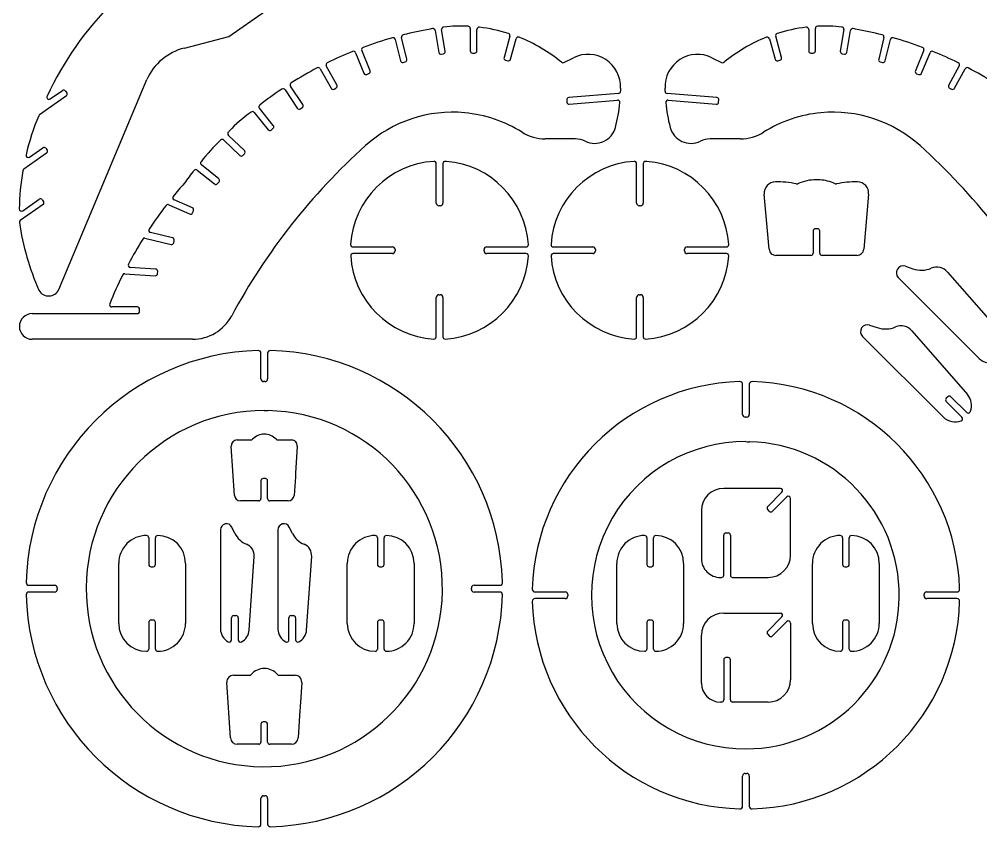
# Model space of a CAD drawing. Extents: x 0 to 401, y 0 to 340.
# Drawn here: x 0 to 215.8, y 0 to 181.2 of the extents above; entities that cross this region are included whole.
import ezdxf

# ---------------------------------------------------------------- set-up
doc = ezdxf.new("R2010")
doc.units = 0
doc.layers.add('WHITE', color=7, linetype='CONTINUOUS')

msp = doc.modelspace()

# ---------------------------------------------------------------- linework, layer by layer
at = {"layer": 'WHITE', "linetype": 'CONTINUOUS'}
for p, q in [((47.035817, 177.340064), (55.220864, 183.075815)), ((101.246768, 179.168709), (101.246758, 174.141314)), ((178.687176, 174.141311), (178.688287, 179.168709)), ((37.094292, 174.780849), (47.035817, 177.340064)), ((87.036184, 172.282699), (85.847065, 177.140212)), ((93.341513, 178.727925), (94.160906, 173.801574)), ((95.63981, 174.051389), (94.824965, 178.916879)), ((102.745657, 174.141322), (102.743308, 178.957758)), ((110.149062, 177.43888), (108.830039, 172.652425)), ((171.101749, 172.651789), (169.785993, 177.43888)), ((177.189398, 178.957754), (177.189398, 174.141322)), ((185.103535, 178.917784), (184.294134, 174.051389)), ((185.760956, 173.803497), (186.592432, 178.727925)), ((194.077202, 177.142599), (192.897761, 172.282699)), ((84.409241, 176.730515), (85.578375, 171.932958)), ((110.270083, 172.253832), (111.548025, 176.869301)), ((168.373373, 176.865979), (169.664972, 172.253832)), ((194.354391, 171.933787), (195.525814, 176.730515)), ((75.504727, 173.741618), (77.394438, 169.116156)), ((78.783409, 169.684624), (76.912669, 174.270324)), ((94.740477, 173.392988), (95.22824, 173.483733)), ((101.745276, 173.641693), (102.244917, 173.641693)), ((177.689016, 173.642804), (178.188657, 173.641693)), ((184.704941, 173.471818), (185.193468, 173.392988)), ((203.020262, 174.271226), (201.151646, 169.684624)), ((202.539826, 169.116936), (204.429218, 173.741618)), ((71.307836, 166.486993), (68.93959, 170.773817)), ((86.186813, 171.564343), (86.666458, 171.683143)), ((109.17978, 172.032884), (109.659424, 171.902981)), ((122.270082, 171.523262), (124.438476, 172.602462)), ((155.494512, 172.600532), (157.663862, 171.523262)), ((170.274079, 171.904573), (170.755275, 172.032884)), ((193.265685, 171.675813), (193.747132, 171.564343)), ((210.993181, 170.77447), (208.626109, 166.486993)), ((67.590589, 170.124298), (69.998805, 165.758643)), ((78.043957, 168.845246), (78.50867, 169.034662)), ((201.421446, 169.025113), (201.891098, 168.845246)), ((209.933885, 165.759316), (212.343355, 170.124298)), ((8.916929, 120.594243), (28.65943, 167.7072)), ((63.683484, 162.100243), (60.93552, 166.24717)), ((10.61175, 164.030295), (4.587263, 159.811938)), ((7.010481, 163.356358), (9.753436, 165.259014)), ((10.442925, 165.137992), (10.73271, 164.728296)), ((59.677563, 165.43777), (62.434409, 161.271967)), ((70.678302, 165.557681), (71.10705, 165.80921)), ((134.512125, 164.598392), (123.349283, 163.66908)), ((134.970674, 165.758643), (134.970674, 165.098022)), ((144.96287, 165.098014), (144.963271, 165.758643)), ((156.58437, 163.666008), (145.424041, 164.598392)), ((208.825961, 165.807496), (209.255643, 165.557681)), ((122.900726, 163.12948), (122.939586, 162.62985)), ((123.479187, 162.170191), (134.282295, 163.079517)), ((145.652622, 163.078008), (156.454758, 162.170191)), ((156.992157, 162.630102), (157.034329, 163.12948)), ((52.761575, 160.331553), (55.889258, 156.444432)), ((57.048399, 157.393729), (53.930709, 161.271967)), ((63.135001, 161.130961), (63.543587, 161.410753)), ((56.599843, 156.374484), (56.973407, 156.700441)), ((45.927749, 154.12726), (49.539477, 150.672948)), ((50.573196, 151.757904), (46.973047, 155.188389)), ((124.848173, 154.385957), (118.044321, 154.378835)), ((161.890717, 154.378835), (155.085772, 154.385957)), ((6.187189, 151.178334), (1.039891, 147.571006)), ((2.340039, 150.308978), (5.327825, 152.407423)), ((6.025825, 152.286464), (6.315982, 151.878926)), ((50.24344, 150.688696), (50.593181, 151.059533)), ((140.876306, 149.329876), (140.589538, 149.337132)), ((39.962168, 147.391139), (43.854123, 144.268519)), ((44.797475, 145.443693), (40.910354, 148.55028)), ((93.611314, 139.997737), (93.612423, 148.851169)), ((95.111313, 148.846853), (95.111313, 139.997727)), ((138.578001, 139.997727), (138.578001, 148.851169)), ((140.076891, 148.837292), (140.076891, 139.997727)), ((44.557652, 144.343397), (44.866862, 144.733593)), ((0.830046, 138.279001), (4.517315, 140.865973)), ((5.217907, 140.736069), (5.506582, 140.326373)), ((38.881857, 138.918527), (34.784892, 140.727187)), ((168.325964, 129.604316), (167.226778, 142.005129)), ((190.639434, 142.005129), (189.550241, 129.604316)), ((5.386671, 139.636884), (0.280453, 136.059534)), ((33.605766, 139.616898), (38.269469, 137.539549)), ((38.93293, 137.798246), (39.131672, 138.257905)), ((94.510647, 139.397061), (94.210869, 139.397061)), ((139.477335, 139.397061), (139.178667, 139.397061)), ((179.187917, 134.230888), (178.688276, 134.229777)), ((28.209763, 132.132443), (34.095059, 130.712001)), ((34.445144, 132.172413), (29.486611, 133.362723)), ((178.188657, 133.731259), (178.187547, 128.73496)), ((179.687547, 128.73496), (179.686436, 133.73127)), ((34.696069, 131.08322), (34.81487, 131.572857)), ((74.915163, 130.153909), (83.768605, 130.153909)), ((84.36816, 129.554353), (84.36816, 129.255685)), ((104.353344, 129.255685), (104.353344, 129.554353)), ((104.9529, 130.153909), (113.806352, 130.153909)), ((119.881852, 130.153909), (128.735293, 130.153909)), ((129.334849, 129.554353), (129.334849, 129.255685)), ((149.320044, 129.255685), (149.320044, 129.554353)), ((149.919599, 130.153909), (158.773041, 130.153909)), ((83.768605, 128.656129), (74.915163, 128.656129)), ((113.80635, 128.653632), (104.9529, 128.656129)), ((128.735293, 128.656129), (119.881852, 128.656129)), ((158.773005, 128.653574), (149.919599, 128.656129)), ((177.689028, 128.23644), (169.814861, 128.23644)), ((188.061344, 128.23644), (180.187168, 128.236441)), ((30.647957, 125.187588), (24.932191, 125.557314)), ((198.892859, 125.795825), (200.582068, 125.227558)), ((23.753065, 124.138365), (30.548031, 123.688698)), ((31.078749, 124.15835), (31.11748, 124.658058)), ((215.419139, 105.129394), (197.305607, 123.249024)), ((208.354438, 124.496461), (220.827071, 110.188699)), ((93.599934, 109.958841), (93.612423, 118.812311)), ((94.210861, 119.411865), (94.510636, 119.411866)), ((95.110192, 118.812319), (95.111313, 109.958869)), ((138.567732, 109.958846), (138.578001, 118.812311)), ((139.178667, 119.411866), (139.477335, 119.411866)), ((140.076891, 118.812311), (140.076891, 109.958869)), ((26.550992, 116.663902), (20.795256, 116.663902)), ((2.948477, 115.165013), (26.550992, 115.165013)), ((27.050622, 115.664642), (27.049511, 116.165383)), ((190.875981, 112.607288), (192.577998, 112.03733)), ((207.417005, 91.942216), (189.290433, 110.059906)), ((200.342246, 111.30898), (212.823, 96.99847)), ((38.921827, 109.419269), (2.948477, 109.409276)), ((54.28045, 100.505872), (54.279635, 106.292694)), ((55.779339, 106.292696), (55.779339, 100.505864)), ((55.179783, 99.906316), (54.881115, 99.906317)), ((162.370376, 92.531779), (162.370376, 99.30676)), ((163.869265, 99.306749), (163.869265, 92.531779)), ((208.426257, 96.528818), (208.066524, 96.169085)), ((208.066524, 95.470713), (211.583918, 91.952209)), ((212.648609, 93.005948), (209.125739, 96.528818)), ((55.529888, 93.403111), (55.830431, 93.403111)), ((163.26971, 91.932224), (162.969932, 91.932224)), ((48.944403, 86.816014), (52.072086, 86.816014)), ((57.988806, 86.817169), (61.115386, 86.816014)), ((163.619977, 86.425926), (163.919223, 86.425926)), ((48.335965, 74.386333), (47.62538, 85.407057)), ((62.43017, 85.407352), (62.044698, 79.372639)), ((55.279709, 78.142439), (54.78008, 78.142439)), ((61.995845, 78.572121), (61.724935, 74.386333)), ((62.02504, 79.072121), (61.995845, 78.572121)), ((62.044698, 79.372639), (62.02504, 79.072121)), ((54.28045, 77.642809), (54.28045, 73.64577)), ((55.779339, 73.64577), (55.779339, 77.642809)), ((170.854091, 75.945178), (158.123522, 75.945178)), ((167.996208, 71.878191), (171.204942, 75.095807)), ((172.264157, 74.035482), (169.055423, 70.817865)), ((173.112418, 60.955172), (173.112418, 73.675748)), ((53.78082, 73.14614), (49.653877, 73.146129)), ((60.405912, 73.14614), (56.278969, 73.14614)), ((153.127223, 70.948879), (153.127223, 60.205727)), ((168.347059, 70.817865), (167.996208, 71.177599)), ((48.43205, 65.859641), (47.745291, 67.260501)), ((61.332273, 65.860088), (60.645734, 67.260501)), ((29.107356, 64.87227), (29.107356, 58.876711)), ((30.606245, 58.876711), (30.606245, 64.87227)), ((45.193644, 66.660913), (45.197179, 55.930005)), ((58.094087, 66.660913), (58.097622, 55.930005)), ((80.407941, 64.87227), (80.407941, 58.876711)), ((81.906831, 58.876711), (81.906831, 64.87227)), ((140.884241, 64.87227), (140.884241, 58.876711)), ((142.383131, 58.876711), (142.383131, 64.87227)), ((158.12241, 56.4585), (158.123522, 65.45184)), ((158.623155, 65.950359), (159.122782, 65.952581)), ((159.621296, 65.451839), (159.622411, 56.458503)), ((184.783876, 64.87227), (184.783876, 58.876711)), ((186.282765, 58.876711), (186.282765, 64.87227)), ((51.632411, 44.157615), (52.761575, 60.636519)), ((64.532855, 44.157615), (65.662018, 60.636519)), ((22.362248, 45.636273), (22.362352, 59.126526)), ((29.605875, 58.377082), (30.106615, 58.377082)), ((37.351248, 59.126526), (37.351144, 45.636273)), ((73.662834, 45.636273), (73.662938, 59.126526)), ((80.90646, 58.377082), (81.407201, 58.377082)), ((88.651834, 59.126526), (88.65173, 45.636273)), ((134.139134, 45.636273), (134.139238, 59.126526)), ((141.382761, 58.377082), (141.883501, 58.377082)), ((149.128134, 59.126526), (149.12803, 45.636273)), ((178.038768, 45.636273), (178.038872, 59.126526)), ((185.282395, 58.377082), (185.783135, 58.377082)), ((193.027768, 59.126526), (193.027665, 45.636273)), ((2.189039, 54.190183), (7.964761, 54.190183)), ((45.197179, 55.930005), (45.197179, 44.377453)), ((58.097622, 55.930005), (58.097622, 44.377453)), ((102.095017, 54.190183), (107.973229, 54.190183)), ((157.374077, 55.958873), (157.623892, 55.958873)), ((160.12203, 55.959984), (168.116119, 55.958873)), ((7.964761, 52.691294), (2.189039, 52.691294)), ((8.564317, 53.590627), (8.564317, 53.290845)), ((101.496583, 53.290849), (101.495461, 53.590627)), ((107.87075, 52.691294), (102.095029, 52.691295)), ((115.776004, 52.711279), (122.549875, 52.711279)), ((123.149431, 52.111723), (123.14943, 51.811942)), ((203.09021, 51.811945), (203.09021, 52.111723)), ((203.689766, 52.711279), (210.56679, 52.711279)), ((122.549875, 51.213499), (115.776002, 51.212685)), ((210.47585, 51.213499), (203.689766, 51.213499)), ((158.123521, 47.964795), (170.854091, 47.964795)), ((29.107252, 45.886088), (29.107252, 39.89053)), ((30.107622, 46.385718), (29.606882, 46.385718)), ((30.606141, 39.89053), (30.606141, 45.886088)), ((47.670848, 41.949241), (47.675343, 46.90558)), ((48.17497, 47.404098), (48.674603, 47.40521)), ((49.173121, 46.905585), (49.175343, 41.94924)), ((60.561299, 41.949238), (60.566904, 46.90558)), ((61.065423, 47.404099), (61.566163, 47.40521)), ((62.064682, 46.905583), (62.065793, 41.949251)), ((80.407837, 45.886088), (80.407837, 39.89053)), ((81.408207, 46.385718), (80.907467, 46.385718)), ((81.906727, 39.89053), (81.906727, 45.886088)), ((140.884137, 45.886088), (140.884137, 39.89053)), ((141.884507, 46.385718), (141.383767, 46.385718)), ((142.383027, 39.89053), (142.383027, 45.886088)), ((171.204942, 47.115424), (167.996208, 43.897808)), ((169.049745, 42.844102), (172.264157, 46.056209)), ((173.105705, 45.696622), (173.112418, 32.977009)), ((184.783772, 45.886088), (184.783772, 39.89053)), ((185.784142, 46.385718), (185.283402, 46.385718)), ((186.282661, 39.89053), (186.282661, 45.886088)), ((167.996208, 43.198326), (168.347059, 42.838593)), ((153.127223, 32.226454), (153.127223, 42.968496)), ((158.123522, 37.473678), (158.123522, 28.47923)), ((159.122782, 37.973308), (158.623152, 37.973308)), ((159.622411, 28.47923), (159.622411, 37.473678)), ((47.445513, 19.925567), (46.636113, 32.416313)), ((48.135002, 34.016165), (51.682374, 34.016239)), ((58.377415, 34.016239), (61.925897, 34.016239)), ((63.420211, 32.416627), (63.065053, 26.94148)), ((63.01398, 26.140962), (62.614276, 19.925567)), ((63.047194, 26.640962), (63.01398, 26.140962)), ((63.065053, 26.94148), (63.047194, 26.640962)), ((157.623892, 27.980711), (157.374077, 27.980711)), ((168.116119, 27.980711), (160.122041, 27.980711)), ((54.28045, 23.024382), (54.28045, 19.026233)), ((55.279709, 23.524012), (54.78008, 23.524012)), ((55.779339, 19.026233), (55.779339, 23.024382)), ((53.78082, 18.526603), (48.944403, 18.526603)), ((61.115381, 18.523347), (56.278969, 18.526603)), ((162.370376, 4.616907), (162.370376, 11.391889)), ((162.969932, 11.991444), (163.269709, 11.991444)), ((163.869265, 11.391889), (163.869265, 4.616907)), ((54.881116, 6.976271), (55.179788, 6.97516)), ((54.28045, 0.599883), (54.28045, 6.375605)), ((55.779339, 6.375605), (55.779339, 0.599883))]:
    msp.add_line(p, q, dxfattribs=at)
for centre, radius, start, end in [((263.824106, 217.817867), 58.229094, -176.587209, -133.742191), ((72.808702, 133.038889), 73.370716, 134.872568, 155.067048), ((96.263722, 158.76486), 20.67152, 99.753008, 101.27114), ((92.852657, 178.651158), 0.494846, 8.924455, 100.56334), ((95.322978, 179.000358), 0.504961, 96.061558, 189.51574), ((99.079157, 144.105121), 35.601777, 87.284319, 96.142588), ((100.748259, 179.16872), 0.498508, -0.001277, 87.964735), ((103.241706, 178.9593), 0.4984, 82.85428, 180.17731), ((99.049035, 144.117144), 35.591903, 72.389728, 83.134424), ((180.864649, 144.106964), 35.603174, 96.831247, 107.574168), ((176.688662, 178.960113), 0.500741, -0.269877, 96.749285), ((179.188273, 179.168767), 0.499986, 92.331701, 180.006594), ((180.820147, 144.107438), 35.599261, 83.799795, 92.660139), ((184.617265, 179.006479), 0.494293, -10.337089, 84.461542), ((187.080959, 178.649094), 0.494846, 79.44322, 170.833559), ((183.583002, 158.777923), 20.67152, 78.481864, 80.002687), ((107.710401, 93.277046), 87.166559, 105.929869, 110.486429), ((83.920714, 176.611715), 0.502765, 13.667984, 105.4688), ((86.326648, 177.25799), 0.493834, 102.88354, 193.797829), ((107.621104, 93.251571), 87.157026, 100.175619, 104.216481), ((109.670527, 177.567673), 0.495563, -15.063721, 72.80396), ((112.02554, 176.744328), 0.493598, 67.110269, 165.333657), ((99.094859, 144.099337), 35.606123, 50.526386, 68.373722), ((180.83327, 144.099805), 35.606123, 111.617894, 129.466915), ((167.895623, 176.741908), 0.493598, 14.558023, 111.409658), ((170.272174, 177.570124), 0.503584, 108.23176, 195.106936), ((172.363043, 93.237165), 87.157904, 75.817878, 79.857922), ((193.598353, 177.260123), 0.493061, -13.7896, 76.05763), ((196.006933, 176.61381), 0.495071, 73.762092, 166.365045), ((172.311519, 93.24919), 87.16185, 69.574207, 74.130717), ((40.282927, 162.412776), 12.772494, 104.456715, 155.511059), ((77.372289, 174.462216), 0.49807, 109.825115, 202.660653), ((202.562208, 174.463381), 0.496726, -22.758155, 70.198942), ((107.619824, 93.251246), 87.162718, 112.0801, 116.1848), ((75.041854, 173.560893), 0.496903, 21.327872, 112.070208), ((94.659572, 173.893573), 0.507081, -169.547011, -80.819196), ((95.151283, 173.972559), 0.494846, -81.0533, 9.166441), ((101.745276, 174.140212), 0.49852, 179.8734, 270), ((102.246023, 174.141326), 0.499635, -90.126757, -0.000426), ((109.309499, 172.514601), 0.498877, 163.962312, 254.928545), ((127.696175, 166.089754), 7.282031, -2.60611, 116.574512), ((152.237882, 166.087289), 7.282031, 63.43489, 182.586695), ((170.626482, 172.511419), 0.495563, -74.936279, 16.45456), ((177.687917, 174.141322), 0.49852, 180, 270.1263), ((178.188657, 174.140212), 0.49852, -90, 0.126267), ((184.780626, 173.960843), 0.494846, 169.456675, 261.202289), ((185.272299, 173.881515), 0.494846, -99.166441, -9.0711), ((204.888878, 173.552869), 0.496903, 67.94258, 157.675573), ((172.348167, 93.230164), 87.160822, 63.840773, 67.945896), ((69.382831, 171.016507), 0.505333, 116.453102, 208.702231), ((86.067691, 172.054172), 0.504106, -166.086701, -76.331566), ((86.554999, 172.165653), 0.495216, -76.992904, 13.671402), ((109.789671, 172.383138), 0.49751, -105.176748, -15.064601), ((122.047907, 171.974648), 0.503102, -129.119022, -63.793301), ((157.882589, 171.971818), 0.499044, -115.994963, -50.375), ((170.143506, 172.382625), 0.495563, -164.936279, -74.7231), ((193.386288, 172.163898), 0.502765, 166.332016, 256.1206), ((193.865932, 172.05287), 0.502765, -103.667984, -13.701), ((210.555791, 171.01475), 0.499044, -28.7821, 64.00504), ((107.669126, 93.2773), 87.162257, 117.872527, 122.306639), ((67.152025, 169.885586), 0.499321, 28.55962, 117.6576), ((77.854817, 169.305855), 0.497931, -157.605899, -67.675551), ((78.323749, 169.495875), 0.496903, -68.152, 22.324427), ((201.607133, 169.486017), 0.496903, 156.44131, 248.056737), ((202.079848, 169.304905), 0.496903, -112.324427, -22.2273), ((212.778672, 169.887312), 0.495644, 61.803132, 151.436111), ((172.30198, 93.253012), 87.16269, 57.722575, 62.155872), ((61.349485, 166.524439), 0.498242, 122.030538, 213.813579), ((70.869272, 166.248281), 0.499321, -61.5623, 28.55962), ((209.063737, 166.246569), 0.499321, 151.216448, 241.562633), ((10.038085, 164.856124), 0.493301, 34.847437, 125.241888), ((10.324124, 164.439621), 0.500276, -54.9049, 35.242037), ((107.629123, 93.2575), 87.159907, 123.924529, 127.956203), ((59.258984, 165.157977), 0.50348, 33.760154, 122.9491), ((70.438913, 165.997498), 0.500745, -151.510527, -61.440811), ((134.470644, 165.0967), 0.500032, -85.241469, 0.151426), ((145.462901, 165.096911), 0.500032, 179.8737, 265.54275), ((209.494355, 165.996245), 0.499321, -118.55962, -28.3269), ((6.724568, 163.760124), 0.494745, 155.0453, 305.3029), ((54.317068, 161.583429), 0.496268, 126.677426, 218.873924), ((63.271544, 161.824888), 0.495495, -56.699177, 33.760116), ((123.402425, 163.168668), 0.503227, 96.061867, 184.466284), ((123.44015, 162.670917), 0.502246, -175.309877, -85.54228), ((99.976609, 165.877444), 35.003269, -14.7168, -5.4875), ((134.323784, 162.582782), 0.498465, -6.063221, 94.774539), ((145.61168, 162.578777), 0.500907, 85.31161, 185.5968), ((179.959826, 165.851543), 35.004618, -174.554961, -165.3252), ((156.493618, 162.66871), 0.500032, -94.45725, -4.4283), ((156.535809, 163.16834), 0.500032, -4.45725, 84.42686), ((4.875938, 159.403352), 0.500276, 125.242037, 156.5673), ((68.92231, 136.217116), 29.487733, 124.883371, 137.55269), ((52.372974, 160.022893), 0.496268, 38.459614, 129.3899), ((62.854866, 161.550058), 0.504102, -146.519291, -56.240234), ((97.276136, 131.16533), 29.213328, 84.654473, 131.935543), ((97.284835, 131.165938), 29.211913, 57.76318, 84.67135), ((182.662895, 131.154909), 29.232546, 95.3514, 122.246245), ((182.637393, 131.159328), 29.225779, 48.042551, 95.30243), ((56.748711, 137.745567), 56.712723, 157.331811, 166.65141), ((47.317968, 155.550369), 0.5, 136.709837, 226.382403), ((31.728274, 170.236301), 20.917637, -43.290163, -42.44731), ((56.278687, 156.756244), 0.49888, -141.316095, -49.927787), ((56.659803, 157.085063), 0.496268, -50.807701, 38.460424), ((118.042103, 164.077667), 9.698832, -122.2473, -89.9869), ((129.159777, 158.216212), 4.831235, -116.057717, -14.7624), ((150.768921, 158.213307), 4.830932, -165.254827, -63.859337), ((161.88444, 164.077665), 9.698832, -89.962918, -57.709989), ((76.023231, 121.881148), 44.580996, 133.7104, 142.1098), ((45.58264, 153.77373), 0.494048, 45.690629, 137.712189), ((124.848173, 149.430739), 4.955218, 63.77939, 90), ((155.085772, 149.430739), 4.955218, 90, 116.209), ((5.6165, 151.998837), 0.500276, 35.09525, 125.242037), ((5.909319, 151.59155), 0.497955, -56.080928, 35.24758), ((172.285829, 47.708611), 141.425082, 131.946018, 151.736228), ((50.235113, 151.398758), 0.493241, -43.452056, 46.730411), ((107.652023, 47.706098), 141.41868, 28.26519, 48.05584), ((2.061643, 150.730619), 0.505258, 167.600095, 303.435454), ((41.218541, 148.939229), 0.496246, 139.642347, 231.608146), ((49.883707, 151.027334), 0.494049, -134.1671, -43.269811), ((94.349655, 129.406684), 19.985017, 93.66628, 176.3349), ((93.113923, 148.854082), 0.498508, -0.334901, 94.857233), ((95.611313, 148.846853), 0.5, 87.956212, 180), ((95.392757, 142.722427), 6.628324, 85.527087, 87.956212), ((94.350315, 129.396407), 19.995056, 3.690389, 85.527087), ((139.317454, 129.406684), 19.985017, 93.66628, 176.3351), ((138.079489, 148.853887), 0.49852, -0.312387, 94.599629), ((140.576891, 148.837292), 0.5, 88.550599, 180), ((139.317652, 129.403581), 19.987162, 3.671601, 85.527377), ((56.747511, 137.740511), 56.720703, 170.3461, 179.0432), ((1.321212, 147.157322), 0.500276, 124.217216, 169.049034), ((107.605732, 93.233435), 87.157379, 141.641822, 144.056824), ((39.646624, 147.008107), 0.496268, 50.518159, 140.887449), ((44.488815, 145.055092), 0.496268, -40.3785, 51.540386), ((169.715236, 142.224966), 2.498149, 89.981448, 185.048562), ((170.458248, 127.357412), 17.381557, 76.853776, 92.44731), ((178.920173, 135.031357), 10.192626, 90.286176, 114.266346), ((178.960638, 126.929904), 18.29418, 88.571849, 90.286176), ((179.175053, 138.531221), 6.691541, 85.768467, 87.931404), ((178.916532, 135.037161), 10.195151, 65.56373, 85.768467), ((187.402943, 127.357092), 17.382134, 87.53255, 103.1263), ((188.152618, 142.226464), 2.496646, -5.086118, 90.030823), ((108.766258, 81.345326), 95.494766, 138.68301, 140.958778), ((44.169051, 144.652057), 0.496268, -129.3899, -38.459614), ((174.511092, 144.785467), 0.511812, -101.225431, -64.52649), ((183.344592, 144.77312), 0.500498, -114.87405, -77.19865), ((4.804347, 140.45983), 0.497332, 33.741118, 125.249917), ((5.103153, 140.041363), 0.493949, -54.971687, 35.240074), ((34.981526, 141.182837), 0.496268, 140.946809, 246.657641), ((0.539217, 138.691254), 0.504514, -179.592242, -54.798488), ((106.040607, 83.188915), 92.20133, 142.382855, 146.460701), ((33.40239, 139.15927), 0.500784, 66.03902, 142.089537), ((38.686985, 138.467291), 0.491517, -25.213937, 66.642287), ((94.210869, 139.996617), 0.599556, 179.893, 270), ((94.510646, 139.997728), 0.600667, -89.999902, -0.000098), ((139.178669, 139.997728), 0.600667, -179.999902, -90.000098), ((139.476225, 139.997726), 0.600666, -89.894093, 0.000098), ((0.569128, 135.650947), 0.500276, 125.242037, 181.1532), ((38.473271, 137.996987), 0.500784, -114.0143, -23.38207), ((57.61987, 144.011744), 58.156507, -171.72428, -156.05797), ((29.608727, 133.85117), 0.50348, 146.2399, 255.9633), ((178.687177, 133.731259), 0.49852, 89.87372, 180), ((179.187917, 133.732369), 0.49852, -0.1263, 90), ((108.783825, 81.362929), 95.494091, 148.045572, 151.929858), ((28.180896, 131.633923), 0.499355, 86.685905, 147.4412), ((34.32674, 131.685621), 0.500985, -13.007807, 76.329309), ((34.207542, 131.202021), 0.502765, -102.9282, -13.667984), ((74.915636, 130.664416), 0.510508, 177.777314, 269.946933), ((83.768605, 129.554353), 0.599556, 0, 90), ((104.9529, 129.554353), 0.599556, 90.00001, 180), ((113.806352, 130.652428), 0.49852, -90, 3.56041), ((119.88228, 130.663308), 0.5094, 177.655594, 269.951818), ((128.735293, 129.554353), 0.599556, 0, 90), ((149.919599, 129.554353), 0.599556, 90.00001, 180), ((158.766244, 130.652382), 0.49852, -89.218822, 3.580153), ((169.814034, 129.729791), 1.493351, -175.180179, -89.968279), ((188.058105, 129.734216), 1.497779, -89.876109, -4.975432), ((74.91412, 128.157611), 0.49852, 89.88011, 183.704091), ((94.35057, 129.39241), 19.974153, -176.363158, -93.670907), ((83.768605, 129.255685), 0.599556, -90, 0), ((94.360023, 129.407352), 19.987115, -86.329148, -3.677401), ((104.9529, 129.255685), 0.599556, 180, 270), ((113.807463, 128.154279), 0.499357, -3.314848, 90.12767), ((119.880808, 128.157611), 0.49852, 89.88011, 183.704091), ((139.318295, 129.393523), 19.975258, -176.360161, -93.670493), ((128.735293, 129.255685), 0.599556, -90, 0), ((139.317925, 129.406715), 19.986975, -86.30391, -3.675577), ((149.919599, 129.255685), 0.599556, 180, 270), ((158.765269, 128.154279), 0.499355, -3.3141, 89.11226), ((177.689028, 128.73496), 0.49852, -90, 0), ((180.186067, 128.73496), 0.49852, 180, 270.1266), ((24.959266, 126.055901), 0.499321, 151.013156, 266.891659), ((30.619089, 124.689068), 0.499355, -3.5604, 86.685905), ((198.3948, 124.338217), 1.540352, 71.13489, 225), ((202.459566, 130.772339), 5.854024, -108.706426, -67.5313), ((205.923069, 122.385294), 3.220028, 40.967909, 112.38388), ((108.788958, 81.371158), 95.497632, 153.5827, 157.8639), ((23.712712, 123.640643), 0.499355, 85.364935, 154.121867), ((30.580026, 124.187231), 0.499558, -93.672131, -3.314246), ((6.645738, 121.630223), 2.49631, -150.7672, -24.5196), ((94.211979, 118.812311), 0.599556, 90.10686, 180), ((94.510636, 118.812311), 0.599556, 0.000793, 90.00001), ((139.177557, 118.812311), 0.599556, 89.893897, 180), ((139.477335, 118.812311), 0.599556, 0, 90), ((20.795996, 117.166457), 0.502555, 157.912741, 269.91559), ((26.550992, 116.165383), 0.49852, 0, 90), ((2.948477, 112.287144), 2.877868, 90, 270), ((26.550991, 115.664644), 0.499631, -89.999858, -0.000142), ((38.921827, 119.411866), 9.992597, -90, -28.2783), ((190.379626, 111.149099), 1.540352, 71.20187, 225), ((197.915998, 109.198489), 3.21572, 41.018632, 112.357673), ((194.455496, 117.582111), 5.854024, -108.706426, -67.5313), ((93.10058, 109.957759), 0.499355, -93.3141, 0.124199), ((95.609833, 109.958869), 0.49852, 180, 273.4337), ((138.068379, 109.957759), 0.499355, -93.3141, 0.124741), ((140.575411, 109.958869), 0.49852, 180, 273.5605), ((55.040945, 53.439939), 53.469015, 91.478969, 178.531988), ((53.679784, 106.291586), 0.599853, 0.105827, 91.80317), ((56.378162, 106.292723), 0.598823, 87.909831, 180.002516), ((55.028535, 53.448239), 53.460503, 1.652034, 88.529981), ((218.032153, 107.757466), 3.706023, -134.835393, -67.934694), ((54.880006, 100.505872), 0.599556, 180, 270.106), ((55.179783, 100.505872), 0.599556, -90, -0.0008), ((163.11871, 51.962944), 47.96288, 91.62101, 178.3658), ((161.780908, 99.317372), 0.589563, -1.031335, 91.844927), ((164.468821, 99.306749), 0.599556, 87.98355, 180), ((163.118764, 51.959262), 47.966274, 1.854635, 88.361932), ((208.414598, 95.819899), 0.493038, 134.908692, 225.091308), ((208.775998, 96.181302), 0.493038, 44.817238, 135.182762), ((210.036176, 94.560277), 3.702861, -20.2478, 41.182693), ((55.029883, 53.439606), 39.971522, 89.999994, 448.852406), ((55.529888, 108.998076), 15.594966, -91.837311, -90), ((213.002163, 93.359501), 0.5, -135, -25.500604), ((212.015282, 93.830232), 1.593399, -25.500604, -20.2478), ((162.969932, 92.531779), 0.599556, 180, 270), ((163.269698, 92.531791), 0.599567, -89.998939, -0.001061), ((210.021039, 94.575333), 3.703282, -134.681836, -67.825409), ((211.235287, 91.603578), 0.493038, -68.152, 45), ((48.941333, 85.496994), 1.319023, 89.866679, 183.909697), ((52.071677, 87.254589), 0.438575, -89.946574, -41.16527), ((55.029894, 84.618753), 3.523603, 41.76844, 138.2315), ((57.986587, 87.254596), 0.437433, -138.702008, -89.709289), ((61.115386, 85.498101), 1.317913, -3.948416, 89.999967), ((162.925482, 51.962395), 34.474448, 89.677022, 270.322988), ((163.619977, 98.493986), 12.06806, -92.37531, -90), ((163.034199, 51.962838), 34.47445, -89.857698, 88.528948), ((54.778968, 77.643921), 0.49852, 89.87225, 180.12775), ((55.280821, 77.643921), 0.49852, -0.12775, 90.12775), ((158.123522, 70.948879), 4.996299, 90, 180), ((170.864278, 75.452237), 0.493046, -46.295622, 91.18391), ((49.65374, 74.466331), 1.320202, -176.526012, -89.994056), ((53.780819, 73.645772), 0.499631, -89.999858, -0.000142), ((56.27897, 73.645772), 0.499631, -179.999858, -90.000141), ((60.397851, 74.476242), 1.330126, -89.652759, -3.875843), ((172.613919, 73.680251), 0.49852, -0.517524, 134.555498), ((168.346501, 71.527895), 0.495391, 134.999735, 225.000265), ((168.701241, 71.172134), 0.500951, -134.992964, -45.007036), ((46.537297, 66.672048), 1.343699, 25.972211, 180.4748), ((59.43774, 66.672048), 1.343699, 25.972211, 180.4748), ((28.607726, 59.126526), 6.245373, 89.99999, 180), ((28.608837, 64.873381), 0.49852, -0.12775, 90.127625), ((31.104763, 64.873381), 0.49852, 89.872125, 180.12775), ((31.105875, 59.126526), 6.245373, 0, 89.99999), ((53.004737, 68.109732), 5.09631, -153.799492, -112.672187), ((65.905179, 68.109733), 5.09631, -153.805079, -112.67217), ((79.908311, 59.126526), 6.245373, 89.99999, 180), ((79.909423, 64.873381), 0.49852, -0.12775, 90.127625), ((82.405349, 64.873381), 0.49852, 89.872125, 180.12775), ((82.40646, 59.126526), 6.245373, 0, 89.99999), ((140.384611, 59.126526), 6.245373, 89.99999, 180), ((140.385723, 64.873381), 0.49852, -0.12775, 90.127625), ((142.881649, 64.873381), 0.49852, 89.872125, 180.12775), ((142.88276, 59.126526), 6.245373, 0, 89.99999), ((158.622041, 65.45184), 0.49852, 89.87207, 180), ((159.122782, 65.454061), 0.49852, -0.2554, 90), ((184.284246, 59.126526), 6.245373, 89.99999, 180), ((184.285357, 64.873381), 0.49852, -0.12775, 90.127625), ((186.781284, 64.873381), 0.49852, 89.872125, 180.12775), ((186.782395, 59.126526), 6.245373, 0, 89.99999), ((49.974751, 60.825268), 2.793209, -3.874673, 67.57419), ((62.875194, 60.825268), 2.793209, -3.874673, 67.57419), ((168.116119, 60.955172), 4.996299, -90, 0), ((29.606985, 58.87671), 0.49963, 179.999858, 269.872676), ((30.106614, 58.876713), 0.499631, -89.999859, -0.000141), ((80.907571, 58.87671), 0.49963, 179.999858, 269.872676), ((81.407199, 58.876713), 0.499631, -89.999859, -0.000141), ((141.383871, 58.87671), 0.49963, 179.999858, 269.872676), ((141.883499, 58.876713), 0.499631, -89.999859, -0.000141), ((157.372967, 60.204616), 4.245744, 179.985015, 270.014985), ((185.283506, 58.87671), 0.49963, 179.999858, 269.872676), ((185.783134, 58.876713), 0.499631, -89.999859, -0.000141), ((157.623892, 56.457393), 0.49852, -90, 0.127235), ((160.120931, 56.458503), 0.49852, 180, 270.1263), ((2.189051, 54.790078), 0.599895, 178.120451, 269.998929), ((7.964761, 53.590627), 0.599556, 0, 90.00001), ((102.095017, 53.590627), 0.599556, 90.00001, 180), ((107.973229, 54.690183), 0.5, -90, 0.84325), ((87.78925, 54.393104), 20.686166, 0.84325, 1.652034), ((2.179592, 52.100696), 0.590674, 89.083595, 181.842589), ((55.028784, 53.439628), 53.45681, -178.5444, -91.4663), ((7.964761, 53.290849), 0.599556, -90, -0.0004), ((55.040604, 53.43993), 53.446877, -88.542822, -1.456151), ((102.096139, 53.290849), 0.599556, 180, 269.894), ((107.87075, 52.091738), 0.599556, -0.9551, 90), ((115.77605, 53.312275), 0.600997, 178.237086, 269.995608), ((122.549875, 52.111723), 0.599556, 0, 90.00001), ((122.549875, 51.813055), 0.599556, -90, -0.1064), ((203.689766, 52.111723), 0.599556, 90, 180), ((203.689765, 51.813055), 0.599556, -179.893897, -89.999902), ((210.56679, 53.211279), 0.5, -90, 0.817155), ((194.805409, 52.986474), 16.262984, 0.817156, 1.850504), ((115.774894, 50.612833), 0.599853, 89.89416, 181.8031), ((163.1187, 51.961008), 47.962848, -178.366721, -91.62102), ((163.118645, 51.962942), 47.965196, -88.361754, -1.635446), ((210.476313, 50.624709), 0.58879, -2.988359, 90.045082), ((158.123522, 42.968496), 4.996299, 90.00001, 180), ((170.856453, 47.468622), 0.496179, -45.384518, 90.272807), ((28.607622, 45.636273), 6.245373, 180, 269.99999), ((29.606883, 45.886087), 0.499631, 90.000141, 179.999859), ((30.106511, 45.886089), 0.49963, -0.000142, 89.872676), ((31.105771, 45.636273), 6.245373, -90.00001, 0), ((48.173862, 46.90558), 0.49852, 89.87275, 180), ((48.674603, 46.90669), 0.49852, -0.127, 90), ((61.065423, 46.90558), 0.49852, 90.00001, 180), ((61.566163, 46.90669), 0.49852, -0.1272, 90), ((79.908207, 45.636273), 6.245373, 180, 269.99999), ((80.907468, 45.886087), 0.499631, 90.000141, 179.999859), ((81.407097, 45.886089), 0.49963, -0.000142, 89.872676), ((82.406356, 45.636273), 6.245373, -90.00001, 0), ((140.384507, 45.636273), 6.245373, 180, 269.99999), ((141.383768, 45.886087), 0.499631, 90.000141, 179.999859), ((141.883397, 45.886089), 0.49963, -0.000142, 89.872676), ((142.882657, 45.636273), 6.245373, -90.00001, 0), ((172.612788, 45.707578), 0.493038, -1.2733, 135), ((184.284142, 45.636273), 6.245373, 180, 269.99999), ((185.283403, 45.886087), 0.499631, 90.000141, 179.999859), ((185.783031, 45.886089), 0.49963, -0.000142, 89.872676), ((186.782291, 45.636273), 6.245373, -90.00001, 0), ((48.423677, 44.377453), 3.226499, 180, 242.7383), ((48.412257, 44.37153), 3.227252, -62.474824, -3.800571), ((61.315222, 44.367189), 3.217617, 179.817238, 242.637266), ((61.314497, 44.37596), 3.225756, -62.696881, -3.881192), ((168.343725, 43.548067), 0.493038, 134.817238, 225.182762), ((47.175448, 41.94828), 0.495401, -117.62198, 0.111113), ((49.673855, 41.951953), 0.49852, -179.688197, -62.545586), ((60.066164, 41.948141), 0.495136, -117.6568, 0.126953), ((62.564317, 41.951971), 0.498531, -179.687381, -62.547682), ((168.69569, 43.187223), 0.493038, -135, -44.1015), ((28.608733, 39.889418), 0.49852, -90.127875, 0.12775), ((31.10466, 39.889418), 0.49852, 179.87225, 270.127625), ((79.909319, 39.889418), 0.49852, -90.127875, 0.12775), ((82.405245, 39.889418), 0.49852, 179.87225, 270.127625), ((140.385619, 39.889418), 0.49852, -90.127875, 0.12775), ((142.881545, 39.889418), 0.49852, 179.87225, 270.127625), ((184.285253, 39.889418), 0.49852, -90.127875, 0.12775), ((186.78118, 39.889418), 0.49852, 179.87225, 270.127625), ((158.62204, 37.47479), 0.49852, 89.87225, 180.12775), ((159.123893, 37.47479), 0.49852, -0.12775, 90.12775), ((55.028784, 31.51698), 3.997374, 41.83823, 138.1299), ((48.133892, 32.515129), 1.501035, 89.95764, 183.774607), ((51.678209, 34.514742), 0.49852, -89.521218, -41.409387), ((58.378751, 34.513395), 0.497157, -138.40434, -90.153956), ((61.925897, 32.51846), 1.497779, -3.8985, 90), ((168.116119, 32.977009), 4.996299, -90, 0), ((157.374077, 32.227564), 4.246854, -179.985021, -89.999998), ((157.625002, 28.47923), 0.49852, -90.127607, 0), ((160.12204, 28.48034), 0.49963, -179.872676, -89.999859), ((54.778968, 23.025494), 0.49852, 89.87225, 180.12775), ((55.280821, 23.025494), 0.49852, -0.12775, 90.12775), ((48.944109, 20.028746), 1.502143, -176.061349, -89.988783), ((61.116497, 20.024382), 1.501035, -90.0426, -3.774607), ((53.780819, 19.026234), 0.499631, -89.999858, -0.000141), ((56.27897, 19.026234), 0.499631, -179.999859, -90.000141), ((162.969932, 11.391889), 0.599556, 90, 180), ((163.26971, 11.391889), 0.599556, 0, 90.00001), ((54.880005, 6.376716), 0.599556, 89.893798, 180.106202), ((55.179783, 6.375605), 0.599556, 0, 89.9996), ((161.770756, 4.616908), 0.59962, -90.845367, -0.00009), ((164.471039, 4.618832), 0.601776, -179.816773, -88.202273), ((53.680555, 0.599895), 0.599895, -91.879549, -0.001071), ((56.380997, 0.611821), 0.601776, -178.863325, -88.214353)]:
    msp.add_arc(centre, radius, start, end, dxfattribs=at)

doc.saveas('drawing.dxf')
